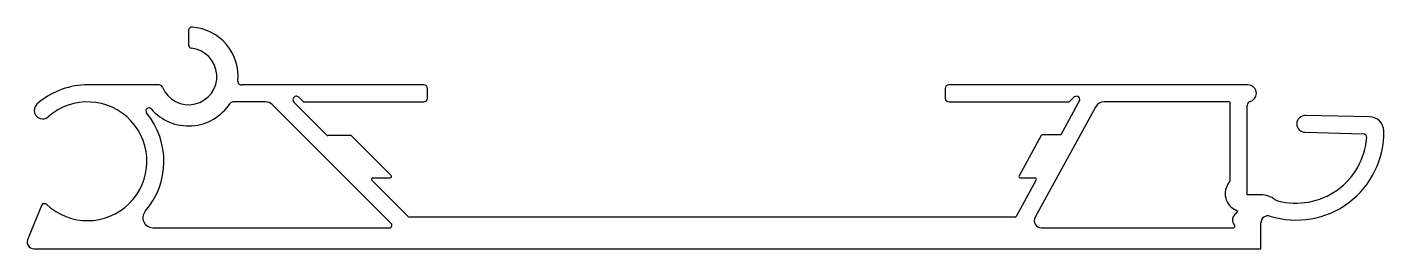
# Model space of a CAD drawing. Extents: x 210.2 to 306.1, y 274.6 to 290.3.
import ezdxf

# ---------------------------------------------------------------- set-up
doc = ezdxf.new("R2010")
doc.units = 0
doc.layers.get('0').update_dxf_attribs({"linetype": 'CONTINUOUS'})

msp = doc.modelspace()

# ---------------------------------------------------------------- linework, layer by layer
for p, q in [((221.584, 290.026), (221.584, 289.022)), ((219.502, 286.184), (214.238, 286.184)), ((238.218, 286.184), (225.318, 286.184)), ((238.468, 285.234), (238.468, 285.934)), ((275.068, 285.934), (275.068, 285.234)), ((296.468, 286.184), (275.318, 286.184)), ((227.021, 284.984), (224.723, 284.984)), ((231.351, 282.638), (229.043, 284.949)), ((229.405, 285.291), (229.712, 284.984)), ((229.712, 284.984), (238.218, 284.984)), ((275.318, 284.984), (283.824, 284.984)), ((284.568, 285.077), (283.245, 282.655)), ((283.824, 284.984), (284.131, 285.291)), ((295.12, 284.984), (286.301, 284.984)), ((295.22, 279.384), (295.22, 284.884)), ((297.068, 285.584), (297.068, 285.584)), ((218.64, 284.508), (218.647, 284.514)), ((235.914, 276.371), (227.517, 284.779)), ((285.686, 284.62), (281.427, 276.824)), ((296.42, 278.41), (296.42, 284.759)), ((305.071, 283.92), (300.529, 284.028)), ((299.92, 283.433), (299.92, 283.428)), ((233.035, 282.608), (231.422, 282.608)), ((234.135, 281.548), (233.106, 282.579)), ((281.849, 282.603), (280.294, 279.756)), ((283.245, 282.655), (281.937, 282.655)), ((300.5, 282.833), (304.616, 282.731)), ((235.902, 279.779), (234.135, 281.548)), ((237.074, 276.908), (234.547, 279.438)), ((234.618, 279.608), (235.832, 279.608)), ((281.5, 279.46), (280.093, 276.886)), ((280.382, 279.608), (281.412, 279.608)), ((297.25, 278.41), (296.42, 278.41)), ((211.222, 277.704), (210.25, 275.349)), ((211.453, 277.782), (211.337, 277.782)), ((295.748, 277.224), (295.47, 277.402)), ((295.636, 277.091), (295.748, 277.224)), ((235.951, 276.209), (235.951, 276.283)), ((280.006, 276.834), (237.251, 276.834)), ((297.374, 274.584), (297.374, 276.425)), ((219.051, 276.084), (235.826, 276.084)), ((281.866, 276.084), (295.443, 276.084)), ((210.674, 274.584), (297.374, 274.584))]:
    msp.add_line(p, q)
for centre, radius, start, end in [((221.834, 290.026), 0.25, 85.58827, 180), ((221.584, 286.786), 3.5, 354.61704, 85.58827), ((221.584, 286.786), 2, 202.2455, 85.00832), ((221.85, 289.028), 0.266, 181.33951, 249.73094), ((214.478, 280.721), 5.469, 92.52083, 131.26085), ((219.502, 285.934), 0.25, 22.2455, 90), ((225.318, 286.434), 0.25, 174.61704, 270), ((238.218, 285.934), 0.25, 0, 90), ((275.318, 285.934), 0.25, 90, 180), ((296.468, 285.584), 0.6, 0, 90), ((211.268, 284.382), 0.6, 131.40962, 270), ((214.443, 280.782), 4.2, 226.26487, 131.40962), ((221.584, 286.786), 3.5, 221.11431, 326.8286), ((224.723, 284.734), 0.25, 90, 146.8286), ((227.021, 284.284), 0.7, 44.96442, 90), ((229.211, 285.134), 0.25, 39.10461, 227.65277), ((238.218, 285.234), 0.25, 270, 360), ((275.318, 285.234), 0.25, 180, 270), ((284.325, 285.134), 0.25, 346.81007, 140.89539), ((286.301, 284.284), 0.7, 90, 151.34897), ((295.12, 284.884), 0.1, 0, 90), ((296.67, 284.759), 0.25, 103.72436, 180), ((296.468, 285.584), 0.6, 283.72436, 0), ((211.268, 284.382), 0.6, 270, 311.40962), ((214.443, 280.782), 5.4, 319.05633, 39.35899), ((218.789, 284.346), 0.22, 130.00551, 219.35899), ((218.782, 284.34), 0.22, 41.11431, 130.00551), ((300.515, 283.433), 0.595, 88.6411, 180), ((305.071, 282.92), 1, 1.10191, 90), ((299.872, 282.82), 6.2, 252.64727, 1.10191), ((300.515, 283.428), 0.595, 180, 268.57607), ((231.422, 282.708), 0.1, 224.96442, 270), ((233.035, 282.508), 0.1, 44.96442, 90), ((281.937, 282.555), 0.1, 90, 151.34897), ((299.872, 282.82), 5, 255.08594, 355.90759), ((304.61, 282.481), 0.25, 355.90759, 88.57607), ((234.618, 279.508), 0.1, 90, 224.96442), ((235.832, 279.708), 0.1, 270, 44.96442), ((280.382, 279.708), 0.1, 151.34897, 270), ((281.412, 279.508), 0.1, 331.34897, 90), ((296.13, 278.492), 1.275, 135.60479, 238.8128), ((297.39, 276.904), 1.513, 54.69016, 95.30264), ((298.843, 278.955), 1, 234.69016, 255.08594), ((211.337, 277.657), 0.125, 90, 157.57516), ((211.453, 277.657), 0.125, 46.26487, 90), ((219.051, 276.784), 0.7, 139.05633, 270), ((235.826, 276.209), 0.125, 270, 0), ((235.826, 276.283), 0.125, 0, 44.96442), ((237.251, 277.084), 0.25, 224.96442, 270), ((280.006, 276.934), 0.1, 270, 331.34897), ((281.866, 276.584), 0.5, 151.34897, 270), ((295.913, 276.624), 0.543, 120.70735, 223.07549), ((295.443, 276.184), 0.1, 270, 43.07549), ((297.874, 276.425), 0.5, 72.64727, 180), ((210.674, 275.084), 0.5, 148, 270)]:
    msp.add_arc(centre, radius, start, end)

doc.saveas('drawing.dxf')
